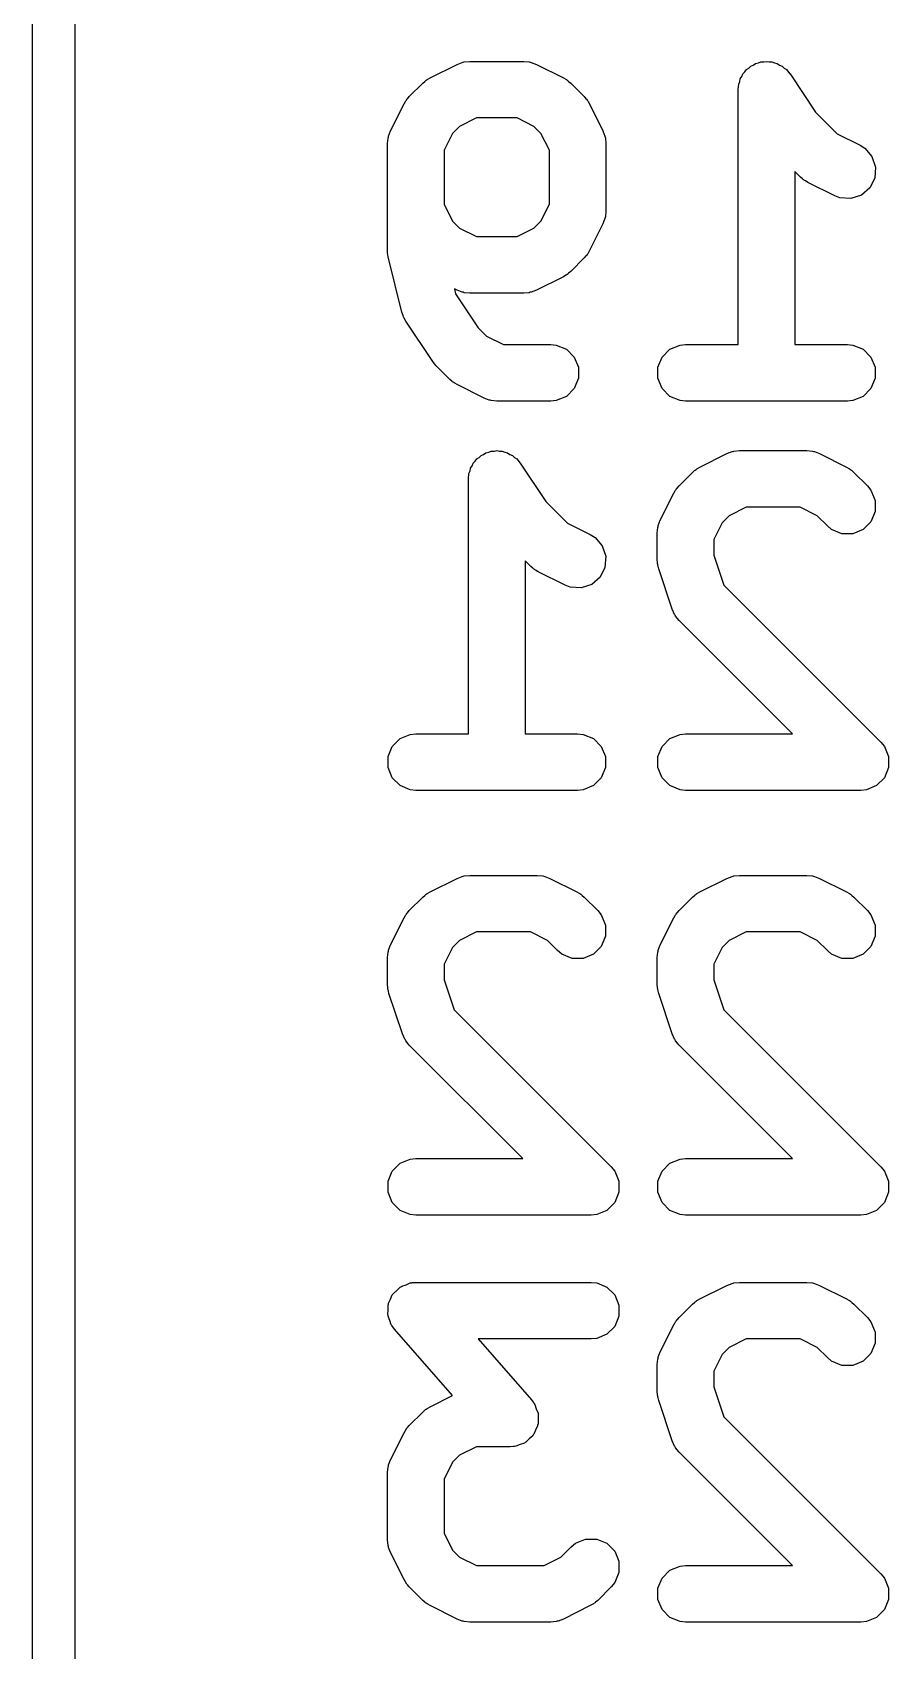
# Model space of a CAD drawing. Extents: x 89 to 178, y -115 to -57.
# Drawn here: x 160.29 to 162.709, y -93.572 to -89 of the extents above; entities that cross this region are included whole.
import ezdxf

# ---------------------------------------------------------------- set-up
doc = ezdxf.new("R2010")
doc.units = 0
doc.layers.add('BLACK', color=7, linetype='CONTINUOUS')

msp = doc.modelspace()

# ---------------------------------------------------------------- linework, layer by layer
at = {"layer": 'BLACK', "linetype": 'CONTINUOUS'}
for p, q in [((160.29, -97), (160.29, -81.76)), ((160.41, -81.76), (160.41, -97)), ((161.413721, -89.128316), (161.489912, -89.090221)), ((161.489912, -89.090221), (161.504559, -89.084616)), ((161.504559, -89.084616), (161.507425, -89.084412)), ((161.507425, -89.084412), (161.510082, -89.083312)), ((161.510082, -89.083312), (161.525689, -89.081775)), ((161.525689, -89.081775), (161.67807, -89.081775)), ((161.67807, -89.081775), (161.693677, -89.083312)), ((161.693677, -89.083312), (161.696333, -89.084412)), ((161.696333, -89.084412), (161.6992, -89.084616)), ((161.6992, -89.084616), (161.713847, -89.090221)), ((161.713847, -89.090221), (161.790037, -89.128316)), ((162.297266, -89.117329), (162.302866, -89.111728)), ((162.302866, -89.111728), (162.307274, -89.105147)), ((162.307274, -89.105147), (162.313795, -89.100799)), ((162.313795, -89.100799), (162.319338, -89.095257)), ((162.319338, -89.095257), (162.326656, -89.092225)), ((162.326656, -89.092225), (162.333246, -89.087833)), ((162.333246, -89.087833), (162.340935, -89.086311)), ((162.340935, -89.086311), (162.348177, -89.083312)), ((162.348177, -89.083312), (162.356094, -89.083312)), ((162.356094, -89.083312), (162.363867, -89.081774)), ((162.363867, -89.081774), (162.371557, -89.083312)), ((162.371557, -89.083312), (162.379391, -89.083312)), ((162.379391, -89.083312), (162.386706, -89.086342)), ((162.386706, -89.086342), (162.394476, -89.087896)), ((162.394476, -89.087896), (162.400989, -89.092258)), ((162.400989, -89.092258), (162.40823, -89.095257)), ((162.40823, -89.095257), (162.41383, -89.100857)), ((162.41383, -89.100857), (162.420412, -89.105265)), ((162.420412, -89.105265), (162.430239, -89.117266)), ((162.430239, -89.117266), (162.430302, -89.117329)), ((161.354834, -89.181396), (161.392929, -89.143302)), ((161.392929, -89.143302), (161.399063, -89.138267)), ((161.399063, -89.138267), (161.400449, -89.13667)), ((161.400449, -89.13667), (161.402857, -89.135154)), ((161.402857, -89.135154), (161.405052, -89.133353)), ((161.405052, -89.133353), (161.407002, -89.132545)), ((161.407002, -89.132545), (161.413721, -89.128316)), ((161.790037, -89.128316), (161.796751, -89.132542)), ((161.796751, -89.132542), (161.798706, -89.133352)), ((161.798706, -89.133352), (161.800905, -89.135157)), ((161.800905, -89.135157), (161.803309, -89.13667)), ((161.803309, -89.13667), (161.804691, -89.138264)), ((161.804691, -89.138264), (161.810829, -89.143301)), ((161.810829, -89.143301), (161.848923, -89.181396)), ((162.283783, -89.161692), (162.283801, -89.161601)), ((162.283789, -89.161722), (162.283783, -89.161692)), ((162.283784, -89.161775), (162.283789, -89.161722)), ((162.283784, -89.881775), (162.283784, -89.161775)), ((162.283801, -89.161601), (162.285321, -89.146168)), ((162.285321, -89.146168), (162.288351, -89.138852)), ((162.288351, -89.138852), (162.289905, -89.131083)), ((162.289905, -89.131083), (162.294267, -89.124569)), ((162.294267, -89.124569), (162.297266, -89.117329)), ((162.430302, -89.117329), (162.430313, -89.117356)), ((162.430313, -89.117356), (162.430348, -89.117399)), ((162.430348, -89.117399), (162.502144, -89.225093)), ((161.301754, -89.278379), (161.339849, -89.202188)), ((161.339849, -89.202188), (161.344075, -89.195473)), ((161.344075, -89.195473), (161.344885, -89.193519)), ((161.344885, -89.193519), (161.34669, -89.191319)), ((161.34669, -89.191319), (161.348203, -89.188916)), ((161.348203, -89.188916), (161.349797, -89.187533)), ((161.349797, -89.187533), (161.354834, -89.181396)), ((161.848923, -89.181396), (161.853957, -89.18753)), ((161.853957, -89.18753), (161.855555, -89.188916)), ((161.855555, -89.188916), (161.85707, -89.191324)), ((161.85707, -89.191324), (161.858872, -89.193519)), ((161.858872, -89.193519), (161.859679, -89.195469)), ((161.859679, -89.195469), (161.863909, -89.202188)), ((161.863909, -89.202188), (161.902005, -89.278378)), ((161.544574, -89.241775), (161.496887, -89.265617)), ((161.659185, -89.241775), (161.544574, -89.241775)), ((161.706869, -89.265617), (161.659185, -89.241775)), ((162.502144, -89.225093), (162.563554, -89.286502)), ((161.293308, -89.314156), (161.294845, -89.298549)), ((161.294845, -89.298549), (161.295945, -89.295892)), ((161.295945, -89.295892), (161.296149, -89.293026)), ((161.296149, -89.293026), (161.301754, -89.278379)), ((161.47715, -89.285355), (161.453308, -89.33304)), ((161.496887, -89.265617), (161.47715, -89.285355)), ((161.726607, -89.285354), (161.706869, -89.265617)), ((161.750451, -89.333041), (161.726607, -89.285354)), ((161.902005, -89.278378), (161.90761, -89.293025)), ((161.90761, -89.293025), (161.907813, -89.295892)), ((161.907813, -89.295892), (161.908914, -89.298549)), ((161.908914, -89.298549), (161.910451, -89.314156)), ((162.563554, -89.286502), (162.628133, -89.318792)), ((161.293308, -89.618918), (161.293308, -89.314156)), ((161.453308, -89.33304), (161.453308, -89.485747)), ((161.750451, -89.485746), (161.750451, -89.333041)), ((161.910451, -89.314156), (161.910451, -89.504632)), ((162.628133, -89.318792), (162.641405, -89.327146)), ((162.641405, -89.327146), (162.661857, -89.350727)), ((162.661857, -89.350727), (162.671728, -89.38034)), ((162.671728, -89.38034), (162.669515, -89.411476)), ((162.459596, -89.408819), (162.443784, -89.393006)), ((162.443784, -89.393006), (162.443784, -89.881775)), ((162.46573, -89.413853), (162.459596, -89.408819)), ((162.467116, -89.415451), (162.46573, -89.413853)), ((162.469524, -89.416966), (162.467116, -89.415451)), ((162.471719, -89.418768), (162.469524, -89.416966)), ((162.473669, -89.419576), (162.471719, -89.418768)), ((162.480388, -89.423805), (162.473669, -89.419576)), ((162.556579, -89.4619), (162.480388, -89.423805)), ((162.669515, -89.411476), (162.655556, -89.439395)), ((162.571226, -89.467505), (162.556579, -89.4619)), ((162.602362, -89.469718), (162.571226, -89.467505)), ((162.631975, -89.459847), (162.602362, -89.469718)), ((162.655556, -89.439395), (162.631975, -89.459847)), ((161.453308, -89.485747), (161.477151, -89.533433)), ((161.726606, -89.533434), (161.750451, -89.485746)), ((161.90761, -89.525764), (161.902005, -89.54041)), ((161.907813, -89.522894), (161.90761, -89.525764)), ((161.908914, -89.520239), (161.907813, -89.522894)), ((161.910451, -89.504632), (161.908914, -89.520239)), ((161.477151, -89.533433), (161.496887, -89.55317)), ((161.496887, -89.55317), (161.544574, -89.577013)), ((161.659185, -89.577013), (161.70687, -89.55317)), ((161.70687, -89.55317), (161.726606, -89.533434)), ((161.902005, -89.54041), (161.863909, -89.6166)), ((161.293575, -89.621638), (161.293308, -89.618918)), ((161.544574, -89.577013), (161.659185, -89.577013)), ((161.863909, -89.6166), (161.859681, -89.623316)), ((161.293402, -89.622807), (161.293575, -89.621638)), ((161.294266, -89.628651), (161.293402, -89.622807)), ((161.294845, -89.634525), (161.294266, -89.628651)), ((161.295296, -89.635615), (161.294845, -89.634525)), ((161.295697, -89.638321), (161.295296, -89.635615)), ((161.333792, -89.790702), (161.295697, -89.638321)), ((161.848924, -89.63739), (161.810829, -89.675486)), ((161.853957, -89.631256), (161.848924, -89.63739)), ((161.855554, -89.629872), (161.853957, -89.631256)), ((161.857069, -89.627464), (161.855554, -89.629872)), ((161.858873, -89.625267), (161.857069, -89.627464)), ((161.859681, -89.623316), (161.858873, -89.625267)), ((161.790037, -89.690472), (161.713847, -89.728567)), ((161.796754, -89.686243), (161.790037, -89.690472)), ((161.798707, -89.685435), (161.796754, -89.686243)), ((161.800904, -89.683631), (161.798707, -89.685435)), ((161.803309, -89.682118), (161.800904, -89.683631)), ((161.804693, -89.680521), (161.803309, -89.682118)), ((161.810829, -89.675486), (161.804693, -89.680521)), ((161.489912, -89.728567), (161.482221, -89.724721)), ((161.482221, -89.724721), (161.485654, -89.738453)), ((161.485654, -89.738453), (161.549761, -89.834614)), ((161.504559, -89.734172), (161.489912, -89.728567)), ((161.507425, -89.734375), (161.504559, -89.734172)), ((161.510082, -89.735476), (161.507425, -89.734375)), ((161.525689, -89.737013), (161.510082, -89.735476)), ((161.67807, -89.737013), (161.525689, -89.737013)), ((161.693677, -89.735476), (161.67807, -89.737013)), ((161.696333, -89.734375), (161.693677, -89.735476)), ((161.6992, -89.734172), (161.696333, -89.734375)), ((161.713847, -89.728567), (161.6992, -89.734172)), ((161.337077, -89.799897), (161.333792, -89.790702)), ((161.337461, -89.801837), (161.337077, -89.799897)), ((161.338397, -89.803594), (161.337461, -89.801837)), ((161.339068, -89.80547), (161.338397, -89.803594)), ((161.340244, -89.807058), (161.339068, -89.80547)), ((161.344839, -89.815675), (161.340244, -89.807058)), ((161.421029, -89.92996), (161.344839, -89.815675)), ((161.549761, -89.834614), (161.573078, -89.857932)), ((161.573078, -89.857932), (161.620764, -89.881775)), ((161.620764, -89.881775), (161.75426, -89.881775)), ((161.75426, -89.881775), (161.769867, -89.883312)), ((161.769867, -89.883312), (161.798706, -89.895257)), ((162.090767, -89.895257), (162.119606, -89.883312)), ((162.119606, -89.883312), (162.135213, -89.881775)), ((162.135213, -89.881775), (162.283784, -89.881775)), ((162.443784, -89.881775), (162.592356, -89.881775)), ((162.592356, -89.881775), (162.607963, -89.883312)), ((162.607963, -89.883312), (162.636802, -89.895257)), ((161.421063, -89.930002), (161.421029, -89.92996)), ((161.421075, -89.93003), (161.421063, -89.930002)), ((161.4263, -89.936397), (161.421075, -89.93003)), ((161.430965, -89.942093), (161.4263, -89.936397)), ((161.798706, -89.895257), (161.820778, -89.917329)), ((161.820778, -89.917329), (161.832723, -89.946168)), ((162.05675, -89.946168), (162.068695, -89.917329)), ((162.068695, -89.917329), (162.090767, -89.895257)), ((162.636802, -89.895257), (162.658874, -89.917329)), ((162.658874, -89.917329), (162.670819, -89.946168)), ((161.430986, -89.942107), (161.430965, -89.942093)), ((161.431024, -89.942153), (161.430986, -89.942107)), ((161.469121, -89.980249), (161.431024, -89.942153)), ((161.475255, -89.985284), (161.469121, -89.980249)), ((161.47664, -89.98688), (161.475255, -89.985284)), ((161.832723, -89.977382), (161.820778, -90.006221)), ((161.832723, -89.946168), (161.832723, -89.977382)), ((162.05675, -89.977382), (162.05675, -89.946168)), ((162.068695, -90.006221), (162.05675, -89.977382)), ((162.670819, -89.977382), (162.658874, -90.006221)), ((162.670819, -89.946168), (162.670819, -89.977382)), ((161.479043, -89.988393), (161.47664, -89.98688)), ((161.481243, -89.990198), (161.479043, -89.988393)), ((161.483197, -89.991007), (161.481243, -89.990198)), ((161.489912, -89.995234), (161.483197, -89.991007)), ((161.566102, -90.033329), (161.489912, -89.995234)), ((161.798706, -90.028293), (161.769867, -90.040238)), ((161.820778, -90.006221), (161.798706, -90.028293)), ((162.090767, -90.028293), (162.068695, -90.006221)), ((162.119606, -90.040238), (162.090767, -90.028293)), ((162.636802, -90.028293), (162.607963, -90.040238)), ((162.658874, -90.006221), (162.636802, -90.028293)), ((161.580749, -90.038934), (161.566102, -90.033329)), ((161.583615, -90.039137), (161.580749, -90.038934)), ((161.586272, -90.040238), (161.583615, -90.039137)), ((161.601879, -90.041775), (161.586272, -90.040238)), ((161.75426, -90.041775), (161.601879, -90.041775)), ((161.769867, -90.040238), (161.75426, -90.041775)), ((162.135213, -90.041775), (162.119606, -90.040238)), ((162.592356, -90.041775), (162.135213, -90.041775)), ((162.607963, -90.040238), (162.592356, -90.041775)), ((161.535361, -90.217329), (161.540961, -90.211728)), ((161.540961, -90.211728), (161.545369, -90.205147)), ((161.545369, -90.205147), (161.55189, -90.200799)), ((161.55189, -90.200799), (161.557433, -90.195257)), ((161.557433, -90.195257), (161.564751, -90.192225)), ((161.564751, -90.192225), (161.571341, -90.187833)), ((161.571341, -90.187833), (161.57903, -90.186311)), ((161.57903, -90.186311), (161.586272, -90.183312)), ((161.586272, -90.183312), (161.594189, -90.183312)), ((161.594189, -90.183312), (161.601962, -90.181774)), ((161.601962, -90.181774), (161.609652, -90.183312)), ((161.609652, -90.183312), (161.617486, -90.183312)), ((161.617486, -90.183312), (161.624801, -90.186342)), ((161.624801, -90.186342), (161.632571, -90.187896)), ((161.632571, -90.187896), (161.639084, -90.192258)), ((161.639084, -90.192258), (161.646325, -90.195257)), ((161.646325, -90.195257), (161.651925, -90.200857)), ((161.651925, -90.200857), (161.658507, -90.205265)), ((161.658507, -90.205265), (161.668334, -90.217266)), ((162.175626, -90.228316), (162.251817, -90.190221)), ((162.251817, -90.190221), (162.266464, -90.184616)), ((162.266464, -90.184616), (162.26933, -90.184412)), ((162.26933, -90.184412), (162.271987, -90.183312)), ((162.271987, -90.183312), (162.287594, -90.181775)), ((162.287594, -90.181775), (162.47807, -90.181775)), ((162.47807, -90.181775), (162.493677, -90.183312)), ((162.493677, -90.183312), (162.496333, -90.184412)), ((162.496333, -90.184412), (162.4992, -90.184616)), ((162.4992, -90.184616), (162.513847, -90.190221)), ((162.513847, -90.190221), (162.590037, -90.228316)), ((161.521896, -90.261601), (161.523416, -90.246168)), ((161.523416, -90.246168), (161.526446, -90.238852)), ((161.526446, -90.238852), (161.528, -90.231083)), ((161.528, -90.231083), (161.532362, -90.224569)), ((161.532362, -90.224569), (161.535361, -90.217329)), ((161.668334, -90.217266), (161.668397, -90.217329)), ((161.668397, -90.217329), (161.668408, -90.217356)), ((161.668408, -90.217356), (161.668443, -90.217399)), ((161.668443, -90.217399), (161.740239, -90.325093)), ((162.116739, -90.281396), (162.154834, -90.243302)), ((162.154834, -90.243302), (162.160968, -90.238267)), ((162.160968, -90.238267), (162.162354, -90.23667)), ((162.162354, -90.23667), (162.164762, -90.235154)), ((162.164762, -90.235154), (162.166957, -90.233353)), ((162.166957, -90.233353), (162.168907, -90.232545)), ((162.168907, -90.232545), (162.175626, -90.228316)), ((162.590037, -90.228316), (162.596753, -90.232543)), ((162.596753, -90.232543), (162.598705, -90.233352)), ((162.598705, -90.233352), (162.600901, -90.235154)), ((162.600901, -90.235154), (162.603309, -90.23667)), ((162.603309, -90.23667), (162.604694, -90.238267)), ((162.604694, -90.238267), (162.610828, -90.243301)), ((162.610828, -90.243301), (162.648924, -90.281396)), ((161.521878, -90.261692), (161.521896, -90.261601)), ((161.521884, -90.261722), (161.521878, -90.261692)), ((161.521879, -90.261775), (161.521884, -90.261722)), ((161.521879, -90.981775), (161.521879, -90.261775)), ((162.063659, -90.378379), (162.101754, -90.302188)), ((162.101754, -90.302188), (162.10598, -90.295473)), ((162.10598, -90.295473), (162.10679, -90.293519)), ((162.10679, -90.293519), (162.108595, -90.291319)), ((162.108595, -90.291319), (162.110108, -90.288916)), ((162.110108, -90.288916), (162.111702, -90.287533)), ((162.111702, -90.287533), (162.116739, -90.281396)), ((162.648924, -90.281396), (162.658873, -90.293518)), ((162.658873, -90.293518), (162.670819, -90.322357)), ((161.740239, -90.325093), (161.801649, -90.386502)), ((162.306479, -90.341775), (162.258792, -90.365617)), ((162.459185, -90.341775), (162.306479, -90.341775)), ((162.506871, -90.365618), (162.459185, -90.341775)), ((162.670819, -90.322357), (162.670819, -90.353571)), ((161.801649, -90.386502), (161.866228, -90.418792)), ((162.05675, -90.398549), (162.05785, -90.395892)), ((162.05785, -90.395892), (162.058054, -90.393026)), ((162.058054, -90.393026), (162.063659, -90.378379)), ((162.239055, -90.385355), (162.215213, -90.43304)), ((162.258792, -90.365617), (162.239055, -90.385355)), ((162.535788, -90.394534), (162.506871, -90.365618)), ((162.547911, -90.404483), (162.535788, -90.394534)), ((162.658874, -90.38241), (162.636803, -90.404482)), ((162.670819, -90.353571), (162.658874, -90.38241)), ((161.866228, -90.418792), (161.8795, -90.427146)), ((161.8795, -90.427146), (161.899952, -90.450727)), ((162.055213, -90.414156), (162.05675, -90.398549)), ((162.055213, -90.490346), (162.055213, -90.414156)), ((162.215213, -90.43304), (162.215213, -90.477363)), ((162.57675, -90.416428), (162.547911, -90.404483)), ((162.607964, -90.416428), (162.57675, -90.416428)), ((162.636803, -90.404482), (162.607964, -90.416428)), ((161.899952, -90.450727), (161.909823, -90.48034)), ((161.909823, -90.48034), (161.90761, -90.511476)), ((162.215213, -90.477363), (162.24323, -90.561416)), ((161.697691, -90.508819), (161.681879, -90.493006)), ((161.681879, -90.493006), (161.681879, -90.981775)), ((161.703825, -90.513853), (161.697691, -90.508819)), ((161.705211, -90.515451), (161.703825, -90.513853)), ((161.707619, -90.516966), (161.705211, -90.515451)), ((161.709814, -90.518768), (161.707619, -90.516966)), ((161.711764, -90.519576), (161.709814, -90.518768)), ((161.718483, -90.523805), (161.711764, -90.519576)), ((161.794674, -90.5619), (161.718483, -90.523805)), ((161.90761, -90.511476), (161.893651, -90.539395)), ((162.05599, -90.498243), (162.055213, -90.490346)), ((162.055841, -90.500352), (162.05599, -90.498243)), ((162.056471, -90.503124), (162.055841, -90.500352)), ((162.05675, -90.505953), (162.056471, -90.503124)), ((162.057558, -90.507904), (162.05675, -90.505953)), ((162.059318, -90.515644), (162.057558, -90.507904)), ((162.097413, -90.62993), (162.059318, -90.515644)), ((161.809321, -90.567505), (161.794674, -90.5619)), ((161.840457, -90.569718), (161.809321, -90.567505)), ((161.87007, -90.559847), (161.840457, -90.569718)), ((161.893651, -90.539395), (161.87007, -90.559847)), ((162.24323, -90.561416), (162.68702, -91.005207)), ((162.103807, -90.64425), (162.097413, -90.62993)), ((162.105689, -90.64642), (162.103807, -90.64425)), ((162.10679, -90.649078), (162.105689, -90.64642)), ((162.116739, -90.661201), (162.10679, -90.649078)), ((162.437314, -90.981775), (162.116739, -90.661201)), ((161.328862, -90.995257), (161.357701, -90.983312)), ((161.357701, -90.983312), (161.373308, -90.981775)), ((161.373308, -90.981775), (161.521879, -90.981775)), ((161.681879, -90.981775), (161.830451, -90.981775)), ((161.830451, -90.981775), (161.846058, -90.983312)), ((161.846058, -90.983312), (161.874897, -90.995257)), ((162.090767, -90.995257), (162.119606, -90.983312)), ((162.119606, -90.983312), (162.135213, -90.981775)), ((162.135213, -90.981775), (162.437314, -90.981775)), ((161.294845, -91.046168), (161.30679, -91.017329)), ((161.30679, -91.017329), (161.328862, -90.995257)), ((161.874897, -90.995257), (161.896969, -91.017329)), ((161.896969, -91.017329), (161.908914, -91.046168)), ((162.05675, -91.046168), (162.068695, -91.017329)), ((162.068695, -91.017329), (162.090767, -90.995257)), ((162.68702, -91.005207), (162.696969, -91.017329)), ((162.696969, -91.017329), (162.708915, -91.046168)), ((161.294845, -91.077382), (161.294845, -91.046168)), ((161.30679, -91.106221), (161.294845, -91.077382)), ((161.908914, -91.077382), (161.896969, -91.106221)), ((161.908914, -91.046168), (161.908914, -91.077382)), ((162.05675, -91.077382), (162.05675, -91.046168)), ((162.068695, -91.106221), (162.05675, -91.077382)), ((162.708915, -91.077382), (162.696969, -91.106221)), ((162.708915, -91.046168), (162.708915, -91.077382)), ((161.328862, -91.128293), (161.30679, -91.106221)), ((161.357701, -91.140238), (161.328862, -91.128293)), ((161.874897, -91.128293), (161.846058, -91.140238)), ((161.896969, -91.106221), (161.874897, -91.128293)), ((162.090767, -91.128293), (162.068695, -91.106221)), ((162.119606, -91.140238), (162.090767, -91.128293)), ((162.674897, -91.128293), (162.646058, -91.140239)), ((162.696969, -91.106221), (162.674897, -91.128293)), ((161.373308, -91.141775), (161.357701, -91.140238)), ((161.830451, -91.141775), (161.373308, -91.141775)), ((161.846058, -91.140238), (161.830451, -91.141775)), ((162.135213, -91.141775), (162.119606, -91.140238)), ((162.630451, -91.141775), (162.135213, -91.141775)), ((162.646048, -91.140239), (162.630451, -91.141775)), ((162.646058, -91.140239), (162.646048, -91.140239)), ((161.413721, -91.428316), (161.489912, -91.390221)), ((161.489912, -91.390221), (161.504559, -91.384616)), ((161.504559, -91.384616), (161.507425, -91.384412)), ((161.507425, -91.384412), (161.510082, -91.383312)), ((161.510082, -91.383312), (161.525689, -91.381775)), ((161.525689, -91.381775), (161.716165, -91.381775)), ((161.716165, -91.381775), (161.731772, -91.383312)), ((161.731772, -91.383312), (161.734428, -91.384412)), ((161.734428, -91.384412), (161.737295, -91.384616)), ((161.737295, -91.384616), (161.751942, -91.390221)), ((161.751942, -91.390221), (161.828132, -91.428316)), ((162.175626, -91.428316), (162.251817, -91.390221)), ((162.251817, -91.390221), (162.266464, -91.384616)), ((162.266464, -91.384616), (162.26933, -91.384412)), ((162.26933, -91.384412), (162.271987, -91.383312)), ((162.271987, -91.383312), (162.287594, -91.381775)), ((162.287594, -91.381775), (162.47807, -91.381775)), ((162.47807, -91.381775), (162.493677, -91.383312)), ((162.493677, -91.383312), (162.496333, -91.384412)), ((162.496333, -91.384412), (162.4992, -91.384616)), ((162.4992, -91.384616), (162.513847, -91.390221)), ((162.513847, -91.390221), (162.590037, -91.428316)), ((161.354834, -91.481396), (161.392929, -91.443302)), ((161.392929, -91.443302), (161.399063, -91.438267)), ((161.399063, -91.438267), (161.400449, -91.43667)), ((161.400449, -91.43667), (161.402857, -91.435154)), ((161.402857, -91.435154), (161.405052, -91.433353)), ((161.405052, -91.433353), (161.407002, -91.432545)), ((161.407002, -91.432545), (161.413721, -91.428316)), ((161.828132, -91.428316), (161.834848, -91.432543)), ((161.834848, -91.432543), (161.8368, -91.433352)), ((161.8368, -91.433352), (161.838996, -91.435154)), ((161.838996, -91.435154), (161.841404, -91.43667)), ((161.841404, -91.43667), (161.842789, -91.438267)), ((161.842789, -91.438267), (161.848923, -91.443301)), ((161.848923, -91.443301), (161.887019, -91.481396)), ((162.116739, -91.481396), (162.154834, -91.443302)), ((162.154834, -91.443302), (162.160968, -91.438267)), ((162.160968, -91.438267), (162.162354, -91.43667)), ((162.162354, -91.43667), (162.164762, -91.435154)), ((162.164762, -91.435154), (162.166957, -91.433353)), ((162.166957, -91.433353), (162.168907, -91.432545)), ((162.168907, -91.432545), (162.175626, -91.428316)), ((162.590037, -91.428316), (162.596753, -91.432543)), ((162.596753, -91.432543), (162.598705, -91.433352)), ((162.598705, -91.433352), (162.600901, -91.435154)), ((162.600901, -91.435154), (162.603309, -91.43667)), ((162.603309, -91.43667), (162.604694, -91.438267)), ((162.604694, -91.438267), (162.610828, -91.443301)), ((162.610828, -91.443301), (162.648924, -91.481396)), ((161.344075, -91.495473), (161.344885, -91.493519)), ((161.344885, -91.493519), (161.34669, -91.491319)), ((161.34669, -91.491319), (161.348203, -91.488916)), ((161.348203, -91.488916), (161.349797, -91.487533)), ((161.349797, -91.487533), (161.354834, -91.481396)), ((161.887019, -91.481396), (161.896968, -91.493518)), ((161.896968, -91.493518), (161.908914, -91.522357)), ((162.10598, -91.495473), (162.10679, -91.493519)), ((162.10679, -91.493519), (162.108595, -91.491319)), ((162.108595, -91.491319), (162.110108, -91.488916)), ((162.110108, -91.488916), (162.111702, -91.487533)), ((162.111702, -91.487533), (162.116739, -91.481396)), ((162.648924, -91.481396), (162.658873, -91.493518)), ((162.658873, -91.493518), (162.670819, -91.522357)), ((161.301754, -91.578379), (161.339849, -91.502188)), ((161.339849, -91.502188), (161.344075, -91.495473)), ((161.908914, -91.522357), (161.908914, -91.553571)), ((162.063659, -91.578379), (162.101754, -91.502188)), ((162.101754, -91.502188), (162.10598, -91.495473)), ((162.670819, -91.522357), (162.670819, -91.553571)), ((161.296149, -91.593026), (161.301754, -91.578379)), ((161.47715, -91.585355), (161.453308, -91.63304)), ((161.496887, -91.565617), (161.47715, -91.585355)), ((161.544574, -91.541775), (161.496887, -91.565617)), ((161.69728, -91.541775), (161.544574, -91.541775)), ((161.744966, -91.565618), (161.69728, -91.541775)), ((161.773883, -91.594534), (161.744966, -91.565618)), ((161.896969, -91.58241), (161.874898, -91.604482)), ((161.908914, -91.553571), (161.896969, -91.58241)), ((162.058054, -91.593026), (162.063659, -91.578379)), ((162.239055, -91.585355), (162.215213, -91.63304)), ((162.258792, -91.565617), (162.239055, -91.585355)), ((162.306479, -91.541775), (162.258792, -91.565617)), ((162.459185, -91.541775), (162.306479, -91.541775)), ((162.506871, -91.565618), (162.459185, -91.541775)), ((162.535788, -91.594534), (162.506871, -91.565618)), ((162.658874, -91.58241), (162.636803, -91.604482)), ((162.670819, -91.553571), (162.658874, -91.58241)), ((161.293308, -91.614156), (161.294845, -91.598549)), ((161.293308, -91.690346), (161.293308, -91.614156)), ((161.294845, -91.598549), (161.295945, -91.595892)), ((161.295945, -91.595892), (161.296149, -91.593026)), ((161.786006, -91.604483), (161.773883, -91.594534)), ((161.814845, -91.616428), (161.786006, -91.604483)), ((161.846059, -91.616428), (161.814845, -91.616428)), ((161.874898, -91.604482), (161.846059, -91.616428)), ((162.055213, -91.614156), (162.05675, -91.598549)), ((162.055213, -91.690346), (162.055213, -91.614156)), ((162.05675, -91.598549), (162.05785, -91.595892)), ((162.05785, -91.595892), (162.058054, -91.593026)), ((162.547911, -91.604483), (162.535788, -91.594534)), ((162.57675, -91.616428), (162.547911, -91.604483)), ((162.607964, -91.616428), (162.57675, -91.616428)), ((162.636803, -91.604482), (162.607964, -91.616428)), ((161.453308, -91.63304), (161.453308, -91.677363)), ((161.453308, -91.677363), (161.481325, -91.761416)), ((162.215213, -91.63304), (162.215213, -91.677363)), ((162.215213, -91.677363), (162.24323, -91.761416)), ((161.294085, -91.698243), (161.293308, -91.690346)), ((161.293936, -91.700352), (161.294085, -91.698243)), ((161.294566, -91.703124), (161.293936, -91.700352)), ((161.294845, -91.705953), (161.294566, -91.703124)), ((161.295653, -91.707904), (161.294845, -91.705953)), ((161.297413, -91.715644), (161.295653, -91.707904)), ((161.335508, -91.82993), (161.297413, -91.715644)), ((162.05599, -91.698243), (162.055213, -91.690346)), ((162.055841, -91.700352), (162.05599, -91.698243)), ((162.056471, -91.703124), (162.055841, -91.700352)), ((162.05675, -91.705953), (162.056471, -91.703124)), ((162.057558, -91.707904), (162.05675, -91.705953)), ((162.059318, -91.715644), (162.057558, -91.707904)), ((162.097413, -91.82993), (162.059318, -91.715644)), ((161.481325, -91.761416), (161.925115, -92.205207)), ((162.24323, -91.761416), (162.68702, -92.205207)), ((161.341902, -91.84425), (161.335508, -91.82993)), ((161.343784, -91.84642), (161.341902, -91.84425)), ((161.344885, -91.849078), (161.343784, -91.84642)), ((161.354834, -91.861201), (161.344885, -91.849078)), ((162.103807, -91.84425), (162.097413, -91.82993)), ((162.105689, -91.84642), (162.103807, -91.84425)), ((162.10679, -91.849078), (162.105689, -91.84642)), ((162.116739, -91.861201), (162.10679, -91.849078)), ((161.675409, -92.181775), (161.354834, -91.861201)), ((162.437314, -92.181775), (162.116739, -91.861201)), ((161.294845, -92.246168), (161.30679, -92.217329)), ((161.30679, -92.217329), (161.328862, -92.195257)), ((161.328862, -92.195257), (161.357701, -92.183312)), ((161.357701, -92.183312), (161.373308, -92.181775)), ((161.373308, -92.181775), (161.675409, -92.181775)), ((161.925115, -92.205207), (161.935064, -92.217329)), ((161.935064, -92.217329), (161.94701, -92.246168)), ((162.05675, -92.246168), (162.068695, -92.217329)), ((162.068695, -92.217329), (162.090767, -92.195257)), ((162.090767, -92.195257), (162.119606, -92.183312)), ((162.119606, -92.183312), (162.135213, -92.181775)), ((162.135213, -92.181775), (162.437314, -92.181775)), ((162.68702, -92.205207), (162.696969, -92.217329)), ((162.696969, -92.217329), (162.708915, -92.246168)), ((161.294845, -92.277382), (161.294845, -92.246168)), ((161.94701, -92.246168), (161.94701, -92.277382)), ((162.05675, -92.277382), (162.05675, -92.246168)), ((162.708915, -92.246168), (162.708915, -92.277382)), ((161.30679, -92.306221), (161.294845, -92.277382)), ((161.328862, -92.328293), (161.30679, -92.306221)), ((161.935064, -92.306221), (161.912992, -92.328293)), ((161.94701, -92.277382), (161.935064, -92.306221)), ((162.068695, -92.306221), (162.05675, -92.277382)), ((162.090767, -92.328293), (162.068695, -92.306221)), ((162.696969, -92.306221), (162.674897, -92.328293)), ((162.708915, -92.277382), (162.696969, -92.306221)), ((161.357701, -92.340238), (161.328862, -92.328293)), ((161.373308, -92.341775), (161.357701, -92.340238)), ((161.868546, -92.341775), (161.373308, -92.341775)), ((161.884143, -92.340239), (161.868546, -92.341775)), ((161.884153, -92.340239), (161.884143, -92.340239)), ((161.912992, -92.328293), (161.884153, -92.340239)), ((162.119606, -92.340238), (162.090767, -92.328293)), ((162.135213, -92.341775), (162.119606, -92.340238)), ((162.630451, -92.341775), (162.135213, -92.341775)), ((162.646048, -92.340239), (162.630451, -92.341775)), ((162.646058, -92.340239), (162.646048, -92.340239)), ((162.674897, -92.328293), (162.646058, -92.340239)), ((161.319671, -92.554447), (161.328862, -92.545257)), ((161.328862, -92.545257), (161.331354, -92.544224)), ((161.331354, -92.544224), (161.333385, -92.542448)), ((161.333385, -92.542448), (161.345698, -92.538283)), ((161.345698, -92.538283), (161.357701, -92.533312)), ((161.357701, -92.533312), (161.361505, -92.532937)), ((161.361505, -92.532937), (161.362955, -92.532447)), ((161.362955, -92.532447), (161.365059, -92.532587)), ((161.365059, -92.532587), (161.373308, -92.531775)), ((161.373308, -92.531775), (161.868546, -92.531775)), ((161.868546, -92.531775), (161.884153, -92.533312)), ((161.884153, -92.533312), (161.912992, -92.545257)), ((161.912992, -92.545257), (161.935064, -92.567329)), ((162.175626, -92.578316), (162.251817, -92.540221)), ((162.251817, -92.540221), (162.266464, -92.534616)), ((162.266464, -92.534616), (162.26933, -92.534412)), ((162.26933, -92.534412), (162.271987, -92.533312)), ((162.271987, -92.533312), (162.287594, -92.531775)), ((162.287594, -92.531775), (162.47807, -92.531775)), ((162.47807, -92.531775), (162.493677, -92.533312)), ((162.493677, -92.533312), (162.496333, -92.534412)), ((162.496333, -92.534412), (162.4992, -92.534616)), ((162.4992, -92.534616), (162.513847, -92.540221)), ((162.513847, -92.540221), (162.590037, -92.578316)), ((161.295877, -92.593675), (161.296057, -92.590983)), ((161.296057, -92.590983), (161.301816, -92.579336)), ((161.301816, -92.579336), (161.30679, -92.567329)), ((161.30679, -92.567329), (161.308698, -92.56542)), ((161.308698, -92.56542), (161.309894, -92.563003)), ((161.309894, -92.563003), (161.319671, -92.554447)), ((161.935064, -92.567329), (161.947009, -92.596168)), ((162.154834, -92.593302), (162.160968, -92.588267)), ((162.160968, -92.588267), (162.162354, -92.58667)), ((162.162354, -92.58667), (162.164762, -92.585154)), ((162.164762, -92.585154), (162.166957, -92.583353)), ((162.166957, -92.583353), (162.168907, -92.582545)), ((162.168907, -92.582545), (162.175626, -92.578316)), ((162.590037, -92.578316), (162.596753, -92.582543)), ((162.596753, -92.582543), (162.598705, -92.583352)), ((162.598705, -92.583352), (162.600901, -92.585154)), ((162.600901, -92.585154), (162.603309, -92.58667)), ((162.603309, -92.58667), (162.604694, -92.588267)), ((162.604694, -92.588267), (162.610828, -92.593301)), ((161.29398, -92.622128), (161.294845, -92.609157)), ((161.294845, -92.624685), (161.29398, -92.622128)), ((161.294845, -92.596168), (161.295877, -92.593675)), ((161.294845, -92.609157), (161.294845, -92.596168)), ((161.294845, -92.627382), (161.294845, -92.624685)), ((161.299816, -92.639384), (161.294845, -92.627382)), ((161.947009, -92.627382), (161.935064, -92.656221)), ((161.947009, -92.596168), (161.947009, -92.627382)), ((162.110108, -92.638916), (162.111702, -92.637533)), ((162.111702, -92.637533), (162.116739, -92.631396)), ((162.116739, -92.631396), (162.154834, -92.593302)), ((162.610828, -92.593301), (162.648924, -92.631396)), ((162.648924, -92.631396), (162.658873, -92.643518)), ((161.303981, -92.651698), (161.299816, -92.639384)), ((161.306204, -92.654808), (161.303981, -92.651698)), ((161.30679, -92.656221), (161.306204, -92.654808)), ((161.30828, -92.657711), (161.30679, -92.656221)), ((161.313102, -92.664455), (161.30828, -92.657711)), ((161.476799, -92.851539), (161.313102, -92.664455)), ((161.912992, -92.678293), (161.884153, -92.690238)), ((161.935064, -92.656221), (161.912992, -92.678293)), ((162.063659, -92.728379), (162.101754, -92.652188)), ((162.101754, -92.652188), (162.10598, -92.645473)), ((162.10598, -92.645473), (162.10679, -92.643519)), ((162.10679, -92.643519), (162.108595, -92.641319)), ((162.108595, -92.641319), (162.110108, -92.638916)), ((162.658873, -92.643518), (162.670819, -92.672357)), ((162.670819, -92.672357), (162.670819, -92.703571)), ((161.868546, -92.691775), (161.549609, -92.691775)), ((161.549609, -92.691775), (161.70018, -92.863857)), ((161.884153, -92.690238), (161.868546, -92.691775)), ((162.058054, -92.743026), (162.063659, -92.728379)), ((162.258792, -92.715617), (162.239055, -92.735355)), ((162.306479, -92.691775), (162.258792, -92.715617)), ((162.459185, -92.691775), (162.306479, -92.691775)), ((162.506871, -92.715618), (162.459185, -92.691775)), ((162.535788, -92.744534), (162.506871, -92.715618)), ((162.670819, -92.703571), (162.658874, -92.73241)), ((162.055213, -92.764156), (162.05675, -92.748549)), ((162.055213, -92.840346), (162.055213, -92.764156)), ((162.05675, -92.748549), (162.05785, -92.745892)), ((162.05785, -92.745892), (162.058054, -92.743026)), ((162.239055, -92.735355), (162.215213, -92.78304)), ((162.547911, -92.754483), (162.535788, -92.744534)), ((162.57675, -92.766428), (162.547911, -92.754483)), ((162.607964, -92.766428), (162.57675, -92.766428)), ((162.636803, -92.754482), (162.607964, -92.766428)), ((162.658874, -92.73241), (162.636803, -92.754482)), ((162.215213, -92.78304), (162.215213, -92.827363)), ((161.413721, -92.883078), (161.476799, -92.851539)), ((161.70018, -92.863857), (161.705, -92.870599)), ((162.05599, -92.848243), (162.055213, -92.840346)), ((162.055841, -92.850352), (162.05599, -92.848243)), ((162.056471, -92.853124), (162.055841, -92.850352)), ((162.05675, -92.855953), (162.056471, -92.853124)), ((162.057558, -92.857904), (162.05675, -92.855953)), ((162.059318, -92.865644), (162.057558, -92.857904)), ((162.097413, -92.97993), (162.059318, -92.865644)), ((162.215213, -92.827363), (162.24323, -92.911416)), ((161.354834, -92.936158), (161.392929, -92.898064)), ((161.392929, -92.898064), (161.399063, -92.893029)), ((161.399063, -92.893029), (161.400449, -92.891432)), ((161.400449, -92.891432), (161.402857, -92.889916)), ((161.402857, -92.889916), (161.405052, -92.888115)), ((161.405052, -92.888115), (161.407002, -92.887307)), ((161.407002, -92.887307), (161.413721, -92.883078)), ((161.705, -92.870599), (161.706492, -92.872091)), ((161.706492, -92.872091), (161.707077, -92.873505)), ((161.707077, -92.873505), (161.709301, -92.876615)), ((161.709301, -92.876615), (161.713464, -92.888924)), ((161.713464, -92.888924), (161.718437, -92.90093)), ((161.718437, -92.90093), (161.718437, -92.903626)), ((161.718437, -92.903626), (161.719302, -92.906184)), ((161.719302, -92.906184), (161.718437, -92.919161)), ((162.24323, -92.911416), (162.68702, -93.355207)), ((161.301754, -93.033141), (161.339849, -92.95695)), ((161.339849, -92.95695), (161.344075, -92.950235)), ((161.344075, -92.950235), (161.344885, -92.948281)), ((161.344885, -92.948281), (161.34669, -92.946081)), ((161.34669, -92.946081), (161.348203, -92.943678)), ((161.348203, -92.943678), (161.349797, -92.942295)), ((161.349797, -92.942295), (161.354834, -92.936158)), ((161.711461, -92.948985), (161.706492, -92.960983)), ((161.717226, -92.937329), (161.711461, -92.948985)), ((161.717405, -92.934634), (161.717226, -92.937329)), ((161.718437, -92.932144), (161.717405, -92.934634)), ((161.718437, -92.919161), (161.718437, -92.932144)), ((161.544574, -92.996537), (161.496887, -93.020379)), ((161.639974, -92.996537), (161.544574, -92.996537)), ((161.648222, -92.995724), (161.639974, -92.996537)), ((161.650328, -92.995865), (161.648222, -92.995724)), ((161.651778, -92.995374), (161.650328, -92.995865)), ((161.655581, -92.995), (161.651778, -92.995374)), ((161.667581, -92.990029), (161.655581, -92.995)), ((161.679897, -92.985864), (161.667581, -92.990029)), ((161.681927, -92.984087), (161.679897, -92.985864)), ((161.68442, -92.983055), (161.681927, -92.984087)), ((161.693606, -92.973868), (161.68442, -92.983055)), ((161.703388, -92.96531), (161.693606, -92.973868)), ((161.704584, -92.96289), (161.703388, -92.96531)), ((161.706492, -92.960983), (161.704584, -92.96289)), ((162.103807, -92.99425), (162.097413, -92.97993)), ((162.105689, -92.99642), (162.103807, -92.99425)), ((162.10679, -92.999078), (162.105689, -92.99642)), ((162.116739, -93.011201), (162.10679, -92.999078)), ((161.295945, -93.050654), (161.296149, -93.047788)), ((161.296149, -93.047788), (161.301754, -93.033141)), ((161.47715, -93.040117), (161.453308, -93.087802)), ((161.496887, -93.020379), (161.47715, -93.040117)), ((162.437314, -93.331775), (162.116739, -93.011201)), ((161.293308, -93.068918), (161.294845, -93.053311)), ((161.293308, -93.259394), (161.293308, -93.068918)), ((161.294845, -93.053311), (161.295945, -93.050654)), ((161.453308, -93.087802), (161.453308, -93.240509)), ((161.294845, -93.275001), (161.293308, -93.259394)), ((161.295945, -93.277657), (161.294845, -93.275001)), ((161.296149, -93.280524), (161.295945, -93.277657)), ((161.453308, -93.240509), (161.477151, -93.288195)), ((161.811977, -93.279016), (161.824099, -93.269067)), ((161.824099, -93.269067), (161.852938, -93.257121)), ((161.852938, -93.257121), (161.884152, -93.257121)), ((161.884152, -93.257121), (161.912991, -93.269066)), ((161.912991, -93.269066), (161.935063, -93.291137)), ((161.301754, -93.295171), (161.296149, -93.280524)), ((161.339849, -93.371361), (161.301754, -93.295171)), ((161.477151, -93.288195), (161.496887, -93.307932)), ((161.496887, -93.307932), (161.544574, -93.331775)), ((161.735375, -93.331775), (161.783061, -93.307932)), ((161.783061, -93.307932), (161.811977, -93.279016)), ((161.935063, -93.291137), (161.947009, -93.319976)), ((161.947009, -93.319976), (161.947009, -93.35119)), ((161.544574, -93.331775), (161.735375, -93.331775)), ((161.947009, -93.35119), (161.935064, -93.380029)), ((162.05675, -93.396168), (162.068695, -93.367329)), ((162.068695, -93.367329), (162.090767, -93.345257)), ((162.090767, -93.345257), (162.119606, -93.333312)), ((162.119606, -93.333312), (162.135213, -93.331775)), ((162.135213, -93.331775), (162.437314, -93.331775)), ((162.68702, -93.355207), (162.696969, -93.367329)), ((162.696969, -93.367329), (162.708915, -93.396168)), ((161.344076, -93.378077), (161.339849, -93.371361)), ((161.344885, -93.380029), (161.344076, -93.378077)), ((161.346687, -93.382225), (161.344885, -93.380029)), ((161.348203, -93.384633), (161.346687, -93.382225)), ((161.3498, -93.386018), (161.348203, -93.384633)), ((161.354834, -93.392152), (161.3498, -93.386018)), ((161.392929, -93.430248), (161.354834, -93.392152)), ((161.925115, -93.392152), (161.88702, -93.430248)), ((161.935064, -93.380029), (161.925115, -93.392152)), ((162.05675, -93.427382), (162.05675, -93.396168)), ((162.708915, -93.396168), (162.708915, -93.427382)), ((161.399064, -93.435283), (161.392929, -93.430248)), ((161.400449, -93.43688), (161.399064, -93.435283)), ((161.402853, -93.438393), (161.400449, -93.43688)), ((161.405051, -93.440197), (161.402853, -93.438393)), ((161.407003, -93.441005), (161.405051, -93.440197)), ((161.413721, -93.445234), (161.407003, -93.441005)), ((161.489912, -93.483329), (161.413721, -93.445234)), ((161.866228, -93.445234), (161.790037, -93.483329)), ((161.872945, -93.441005), (161.866228, -93.445234)), ((161.874898, -93.440197), (161.872945, -93.441005)), ((161.877095, -93.438393), (161.874898, -93.440197)), ((161.8795, -93.43688), (161.877095, -93.438393)), ((161.880884, -93.435283), (161.8795, -93.43688)), ((161.88702, -93.430248), (161.880884, -93.435283)), ((162.068695, -93.456221), (162.05675, -93.427382)), ((162.090767, -93.478293), (162.068695, -93.456221)), ((162.696969, -93.456221), (162.674897, -93.478293)), ((162.708915, -93.427382), (162.696969, -93.456221)), ((161.504559, -93.488934), (161.489912, -93.483329)), ((161.507425, -93.489137), (161.504559, -93.488934)), ((161.510082, -93.490238), (161.507425, -93.489137)), ((161.525689, -93.491775), (161.510082, -93.490238)), ((161.75426, -93.491775), (161.525689, -93.491775)), ((161.769867, -93.490238), (161.75426, -93.491775)), ((161.772523, -93.489137), (161.769867, -93.490238)), ((161.77539, -93.488934), (161.772523, -93.489137)), ((161.790037, -93.483329), (161.77539, -93.488934)), ((162.119606, -93.490238), (162.090767, -93.478293)), ((162.135213, -93.491775), (162.119606, -93.490238)), ((162.630451, -93.491775), (162.135213, -93.491775)), ((162.646048, -93.490239), (162.630451, -93.491775)), ((162.646058, -93.490239), (162.646048, -93.490239)), ((162.674897, -93.478293), (162.646058, -93.490239))]:
    msp.add_line(p, q, dxfattribs=at)

doc.saveas('drawing.dxf')
